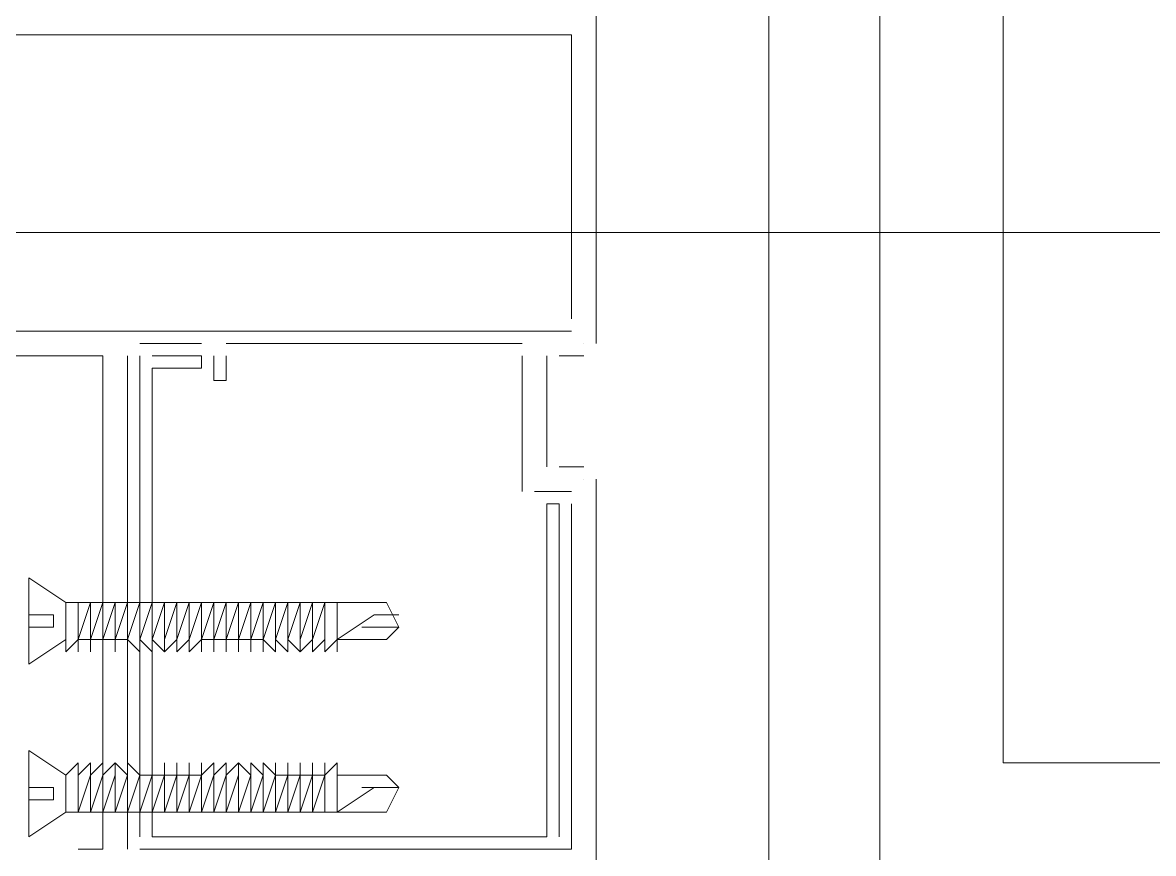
# Model space of a CAD drawing. Header units: millimetres. Extents: x 906 to 41302, y 848 to 28850.
# Drawn here: x 18630.4 to 18727.4, y 17993.4 to 18064.7 of the extents above; entities that cross this region are included whole.
import ezdxf

# ---------------------------------------------------------------- set-up
doc = ezdxf.new("R2010")
doc.units = ezdxf.units.MM
for name, color, linetype in [('PDF_X-단위세대$및$주동평면도$A-DOOR', 7, 'Continuous'), ('PDF_X-단위세대$및$주동평면도$A-ST-AXIS-CEN', 7, 'Continuous'), ('PDF_X-단위세대$및$주동평면도$A-WALL-DRY', 7, 'Continuous')]:
    doc.layers.add(name, color=color, linetype=linetype)

msp = doc.modelspace()

# ---------------------------------------------------------------- linework, layer by layer
at = {"layer": 'PDF_X-단위세대$및$주동평면도$A-DOOR', "lineweight": 9}
for points in [[(18679.595, 18091.161), (18679.595, 18037.186)], [(18677.478, 18039.303), (18677.478, 18063.645), (18617.153, 18063.645), (18617.153, 18043.536)], [(18677.478, 18063.645), (18677.478, 18063.645)], [(18677.478, 18039.303), (18677.478, 18039.303)], [(18677.478, 18038.245), (18624.562, 18038.245)], [(18677.478, 18038.245), (18677.478, 18038.245)], [(18640.437, 18037.186), (18645.728, 18037.186)], [(18640.437, 18037.186), (18640.437, 18037.186)], [(18645.728, 18037.186), (18645.728, 18037.186)], [(18647.845, 18037.186), (18673.245, 18037.186)], [(18647.845, 18037.186), (18647.845, 18037.186)], [(18673.245, 18037.186), (18673.245, 18037.186)], [(18678.537, 18037.186), (18678.537, 18037.186)], [(18679.595, 18037.186), (18679.595, 18037.186)], [(18635.145, 17993.795), (18637.262, 17993.795), (18637.262, 18036.128), (18622.445, 18036.128)], [(18637.262, 18036.128), (18637.262, 18036.128)], [(18639.378, 17993.795), (18639.378, 18036.128)], [(18639.378, 18036.128), (18639.378, 18036.128)], [(18640.437, 18036.128), (18640.437, 17994.853)], [(18640.437, 18036.128), (18640.437, 18036.128)], [(18640.437, 18036.128), (18640.437, 18036.128)], [(18676.42, 17994.853), (18676.42, 18023.428), (18675.362, 18023.428), (18675.362, 17994.853), (18641.495, 17994.853), (18641.495, 18035.07), (18645.728, 18035.07), (18645.728, 18036.128), (18641.495, 18036.128)], [(18641.495, 18036.128), (18641.495, 18036.128)], [(18645.728, 18036.128), (18645.728, 18036.128)], [(18645.728, 18036.128), (18645.728, 18036.128)], [(18646.787, 18036.128), (18646.787, 18034.011), (18647.845, 18034.011), (18647.845, 18036.128)], [(18646.787, 18036.128), (18646.787, 18036.128)], [(18647.845, 18036.128), (18647.845, 18036.128)], [(18673.245, 18024.486), (18673.245, 18036.128)], [(18673.245, 18036.128), (18673.245, 18036.128)], [(18675.362, 18036.128), (18675.362, 18026.603)], [(18675.362, 18036.128), (18675.362, 18036.128)], [(18676.42, 18036.128), (18678.537, 18036.128)], [(18676.42, 18036.128), (18676.42, 18036.128)], [(18678.537, 18036.128), (18678.537, 18036.128)], [(18641.495, 18035.07), (18641.495, 18035.07)], [(18645.728, 18035.07), (18645.728, 18035.07)], [(18646.787, 18034.011), (18646.787, 18034.011)], [(18647.845, 18034.011), (18647.845, 18034.011)], [(18647.845, 18034.011), (18647.845, 18034.011)], [(18675.362, 18026.603), (18675.362, 18026.603)], [(18676.42, 18026.603), (18678.537, 18026.603)], [(18676.42, 18026.603), (18676.42, 18026.603)], [(18678.537, 18026.603), (18678.537, 18026.603)], [(18678.537, 18025.545), (18678.537, 18025.545)], [(18679.595, 17982.153), (18679.595, 18009.67), (18679.595, 18025.545)], [(18679.595, 18025.545), (18679.595, 18025.545)], [(18673.245, 18024.486), (18673.245, 18024.486)], [(18677.478, 18024.486), (18674.303, 18024.486)], [(18674.303, 18024.486), (18674.303, 18024.486)], [(18677.478, 18024.486), (18677.478, 18024.486)], [(18640.437, 17993.795), (18677.478, 17993.795), (18677.478, 18023.428)], [(18675.362, 18023.428), (18675.362, 18023.428)], [(18676.42, 18023.428), (18676.42, 18023.428)], [(18677.478, 18023.428), (18677.478, 18023.428)], [(18634.087, 18014.961), (18630.912, 18017.078), (18630.912, 18009.67), (18634.087, 18011.786), (18634.087, 18014.961), (18630.912, 18017.078), (18630.912, 18009.67), (18634.087, 18011.786), (18634.087, 18014.961), (18634.087, 18013.903)], [(18630.912, 18017.078), (18630.912, 18017.078)], [(18634.087, 18014.961), (18634.087, 18014.961)], [(18634.087, 18014.961), (18634.087, 18014.961)], [(18634.087, 18014.961), (18634.087, 18014.961)], [(18634.087, 18014.961), (18634.087, 18014.961)], [(18638.32, 18014.961), (18637.262, 18014.961), (18636.203, 18014.961), (18635.145, 18014.961)], [(18638.32, 18011.786), (18637.262, 18011.786), (18638.32, 18014.961), (18638.32, 18011.786), (18637.262, 18011.786), (18636.203, 18011.786), (18635.145, 18011.786)], [(18635.145, 18014.961), (18635.145, 18014.961)], [(18635.145, 18014.961), (18635.145, 18014.961)], [(18635.145, 18014.961), (18635.145, 18011.786), (18635.145, 18014.961)], [(18635.145, 18014.961), (18635.145, 18014.961)], [(18636.203, 18014.961), (18636.203, 18014.961)], [(18636.203, 18014.961), (18636.203, 18014.961)], [(18637.262, 18014.961), (18637.262, 18014.961)], [(18637.262, 18014.961), (18637.262, 18014.961)], [(18637.262, 18014.961), (18637.262, 18014.961)], [(18638.32, 18014.961), (18638.32, 18014.961)], [(18638.32, 18014.961), (18638.32, 18014.961)], [(18638.32, 18014.961), (18638.32, 18014.961)], [(18638.32, 18014.961), (18638.32, 18014.961)], [(18639.378, 18014.961), (18639.378, 18014.961)], [(18639.378, 18011.786), (18640.437, 18014.961), (18639.378, 18011.786)], [(18639.378, 18011.786), (18640.437, 18014.961), (18639.378, 18011.786)], [(18639.378, 18014.961), (18639.378, 18014.961)], [(18639.378, 18014.961), (18639.378, 18014.961)], [(18639.378, 18014.961), (18639.378, 18014.961)], [(18639.378, 18014.961), (18639.378, 18014.961)], [(18639.378, 18014.961), (18639.378, 18014.961)], [(18639.378, 18014.961), (18639.378, 18014.961)], [(18640.437, 18014.961), (18640.437, 18014.961)], [(18640.437, 18014.961), (18640.437, 18014.961)], [(18640.437, 18014.961), (18640.437, 18014.961)], [(18640.437, 18014.961), (18640.437, 18014.961)], [(18640.437, 18014.961), (18640.437, 18014.961)], [(18640.437, 18014.961), (18640.437, 18014.961)], [(18640.437, 18014.961), (18640.437, 18014.961)], [(18640.437, 18014.961), (18640.437, 18014.961)], [(18641.495, 18014.961), (18641.495, 18014.961)], [(18641.495, 18014.961), (18641.495, 18014.961)], [(18641.495, 18014.961), (18641.495, 18014.961)], [(18641.495, 18014.961), (18642.553, 18014.961), (18642.553, 18011.786)], [(18641.495, 18014.961), (18641.495, 18014.961)], [(18641.495, 18014.961), (18641.495, 18014.961)], [(18642.553, 18014.961), (18642.553, 18014.961)], [(18642.553, 18014.961), (18642.553, 18014.961)], [(18642.553, 18014.961), (18642.553, 18014.961)], [(18643.612, 18014.961), (18643.612, 18014.961)], [(18643.612, 18014.961), (18643.612, 18014.961)], [(18643.612, 18014.961), (18643.612, 18014.961)], [(18643.612, 18014.961), (18643.612, 18014.961)], [(18644.67, 18014.961), (18644.67, 18014.961)], [(18644.67, 18014.961), (18644.67, 18014.961)], [(18644.67, 18014.961), (18644.67, 18014.961)], [(18644.67, 18014.961), (18644.67, 18014.961)], [(18644.67, 18014.961), (18644.67, 18014.961)], [(18644.67, 18014.961), (18644.67, 18014.961)], [(18644.67, 18014.961), (18645.728, 18014.961), (18644.67, 18014.961)], [(18644.67, 18011.786), (18645.728, 18014.961), (18644.67, 18011.786)], [(18644.67, 18014.961), (18644.67, 18014.961)], [(18645.728, 18014.961), (18645.728, 18014.961)], [(18645.728, 18014.961), (18645.728, 18011.786), (18645.728, 18014.961)], [(18645.728, 18014.961), (18645.728, 18014.961)], [(18645.728, 18014.961), (18645.728, 18014.961)], [(18646.787, 18014.961), (18645.728, 18011.786), (18645.728, 18014.961)], [(18645.728, 18014.961), (18645.728, 18014.961)], [(18646.787, 18014.961), (18646.787, 18014.961)], [(18646.787, 18014.961), (18646.787, 18014.961)], [(18646.787, 18014.961), (18646.787, 18014.961)], [(18646.787, 18014.961), (18646.787, 18014.961)], [(18646.787, 18014.961), (18646.787, 18014.961)], [(18647.845, 18014.961), (18647.845, 18014.961)], [(18647.845, 18014.961), (18647.845, 18014.961)], [(18647.845, 18014.961), (18647.845, 18014.961)], [(18647.845, 18014.961), (18647.845, 18014.961)], [(18647.845, 18014.961), (18647.845, 18014.961)], [(18648.903, 18014.961), (18648.903, 18014.961)], [(18648.903, 18014.961), (18648.903, 18014.961)], [(18648.903, 18014.961), (18648.903, 18014.961)], [(18648.903, 18014.961), (18648.903, 18014.961)], [(18648.903, 18014.961), (18648.903, 18014.961)], [(18648.903, 18014.961), (18648.903, 18014.961)], [(18649.962, 18014.961), (18649.962, 18014.961)], [(18649.962, 18014.961), (18649.962, 18014.961)], [(18649.962, 18014.961), (18649.962, 18014.961)], [(18649.962, 18014.961), (18649.962, 18014.961)], [(18651.02, 18014.961), (18651.02, 18014.961)], [(18651.02, 18014.961), (18651.02, 18014.961)], [(18651.02, 18011.786), (18652.078, 18014.961), (18652.078, 18011.786)], [(18652.078, 18014.961), (18651.02, 18011.786), (18652.078, 18014.961)], [(18651.02, 18014.961), (18651.02, 18014.961)], [(18651.02, 18014.961), (18651.02, 18014.961)], [(18652.078, 18014.961), (18652.078, 18014.961)], [(18652.078, 18014.961), (18652.078, 18014.961)], [(18652.078, 18014.961), (18652.078, 18014.961)], [(18652.078, 18014.961), (18652.078, 18014.961)], [(18652.078, 18014.961), (18652.078, 18014.961)], [(18652.078, 18014.961), (18652.078, 18014.961)], [(18653.137, 18014.961), (18653.137, 18014.961)], [(18653.137, 18014.961), (18653.137, 18014.961)], [(18653.137, 18014.961), (18653.137, 18014.961)], [(18653.137, 18014.961), (18653.137, 18014.961)], [(18653.137, 18014.961), (18653.137, 18014.961)], [(18653.137, 18014.961), (18653.137, 18014.961)], [(18653.137, 18014.961), (18653.137, 18014.961)], [(18654.195, 18014.961), (18654.195, 18014.961)], [(18654.195, 18014.961), (18654.195, 18014.961)], [(18655.253, 18011.786), (18655.253, 18014.961), (18654.195, 18014.961), (18654.195, 18011.786)], [(18654.195, 18014.961), (18654.195, 18014.961)], [(18654.195, 18014.961), (18654.195, 18014.961)], [(18654.195, 18014.961), (18654.195, 18014.961)], [(18654.195, 18014.961), (18654.195, 18014.961)], [(18654.195, 18014.961), (18654.195, 18014.961)], [(18655.253, 18014.961), (18655.253, 18014.961)], [(18655.253, 18014.961), (18655.253, 18014.961)], [(18655.253, 18014.961), (18655.253, 18014.961)], [(18655.253, 18014.961), (18655.253, 18014.961)], [(18656.312, 18011.786), (18656.312, 18014.961), (18656.312, 18011.786)], [(18656.312, 18014.961), (18656.312, 18014.961)], [(18656.312, 18011.786), (18656.312, 18014.961), (18656.312, 18011.786)], [(18656.312, 18014.961), (18656.312, 18014.961)], [(18656.312, 18014.961), (18656.312, 18014.961)], [(18656.312, 18014.961), (18656.312, 18014.961)], [(18656.312, 18014.961), (18656.312, 18014.961)], [(18656.312, 18014.961), (18656.312, 18014.961)], [(18656.312, 18014.961), (18656.312, 18014.961)], [(18657.37, 18011.786), (18657.37, 18014.961), (18657.37, 18011.786)], [(18657.37, 18014.961), (18657.37, 18014.961)], [(18657.37, 18014.961), (18657.37, 18014.961)], [(18657.37, 18014.961), (18657.37, 18014.961)], [(18657.37, 18014.961), (18657.37, 18014.961)], [(18657.37, 18014.961), (18657.37, 18014.961)], [(18657.37, 18014.961), (18657.37, 18014.961)], [(18657.37, 18011.786), (18657.37, 18014.961), (18657.37, 18011.786)], [(18657.37, 18014.961), (18657.37, 18014.961)], [(18661.603, 18014.961), (18661.603, 18014.961)], [(18630.912, 18013.903), (18633.028, 18013.903), (18633.028, 18012.845), (18630.912, 18012.845)], [(18657.37, 18011.786), (18660.545, 18013.903), (18662.662, 18013.903)], [(18662.662, 18012.845), (18659.487, 18012.845)], [(18662.662, 18012.845), (18662.662, 18012.845)], [(18634.087, 18011.786), (18634.087, 18011.786)], [(18635.145, 18011.786), (18635.145, 18010.728), (18635.145, 18011.786)], [(18635.145, 18011.786), (18635.145, 18011.786)], [(18635.145, 18011.786), (18635.145, 18011.786)], [(18635.145, 18011.786), (18635.145, 18011.786)], [(18636.203, 18010.728), (18636.203, 18011.786), (18636.203, 18010.728)], [(18636.203, 18011.786), (18636.203, 18011.786)], [(18636.203, 18011.786), (18636.203, 18011.786)], [(18636.203, 18011.786), (18636.203, 18011.786)], [(18636.203, 18011.786), (18636.203, 18011.786)], [(18637.262, 18011.786), (18637.262, 18011.786)], [(18637.262, 18011.786), (18637.262, 18011.786)], [(18637.262, 18011.786), (18637.262, 18011.786)], [(18637.262, 18010.728), (18637.262, 18011.786), (18637.262, 18010.728)], [(18637.262, 18011.786), (18637.262, 18011.786)], [(18638.32, 18011.786), (18638.32, 18011.786)], [(18638.32, 18011.786), (18638.32, 18011.786)], [(18638.32, 18011.786), (18638.32, 18011.786)], [(18638.32, 18011.786), (18638.32, 18011.786)], [(18638.32, 18011.786), (18638.32, 18011.786)], [(18638.32, 18011.786), (18638.32, 18011.786)], [(18638.32, 18011.786), (18638.32, 18011.786)], [(18638.32, 18011.786), (18638.32, 18011.786)], [(18638.32, 18011.786), (18638.32, 18011.786)], [(18638.32, 18011.786), (18638.32, 18011.786)], [(18639.378, 18011.786), (18639.378, 18011.786)], [(18639.378, 18011.786), (18639.378, 18011.786)], [(18639.378, 18011.786), (18639.378, 18011.786)], [(18639.378, 18011.786), (18639.378, 18011.786)], [(18639.378, 18011.786), (18639.378, 18011.786)], [(18639.378, 18011.786), (18639.378, 18011.786)], [(18639.378, 18011.786), (18639.378, 18011.786)], [(18639.378, 18011.786), (18639.378, 18011.786)], [(18639.378, 18011.786), (18639.378, 18011.786)], [(18639.378, 18011.786), (18639.378, 18011.786)], [(18639.378, 18011.786), (18639.378, 18011.786)], [(18639.378, 18011.786), (18639.378, 18011.786)], [(18640.437, 18011.786), (18640.437, 18011.786)], [(18640.437, 18011.786), (18640.437, 18011.786)], [(18640.437, 18011.786), (18640.437, 18011.786)], [(18640.437, 18011.786), (18640.437, 18011.786)], [(18640.437, 18011.786), (18640.437, 18011.786)], [(18640.437, 18011.786), (18640.437, 18011.786)], [(18641.495, 18011.786), (18641.495, 18011.786)], [(18641.495, 18011.786), (18641.495, 18011.786)], [(18642.553, 18010.728), (18641.495, 18011.786)], [(18641.495, 18011.786), (18641.495, 18011.786)], [(18641.495, 18011.786), (18641.495, 18011.786)], [(18641.495, 18011.786), (18641.495, 18011.786)], [(18641.495, 18011.786), (18641.495, 18011.786)], [(18642.553, 18011.786), (18642.553, 18011.786)], [(18642.553, 18011.786), (18642.553, 18011.786)], [(18642.553, 18011.786), (18642.553, 18011.786)], [(18642.553, 18011.786), (18642.553, 18011.786)], [(18642.553, 18011.786), (18642.553, 18011.786)], [(18642.553, 18011.786), (18642.553, 18011.786)], [(18643.612, 18011.786), (18643.612, 18011.786)], [(18643.612, 18011.786), (18643.612, 18011.786)], [(18643.612, 18011.786), (18643.612, 18011.786)], [(18643.612, 18011.786), (18643.612, 18011.786)], [(18643.612, 18011.786), (18643.612, 18011.786)], [(18643.612, 18011.786), (18643.612, 18011.786)], [(18643.612, 18011.786), (18643.612, 18011.786)], [(18643.612, 18011.786), (18643.612, 18011.786)], [(18644.67, 18011.786), (18644.67, 18011.786)], [(18645.728, 18010.728), (18645.728, 18011.786), (18644.67, 18010.728), (18644.67, 18011.786)], [(18644.67, 18011.786), (18644.67, 18011.786)], [(18644.67, 18011.786), (18644.67, 18011.786)], [(18644.67, 18011.786), (18644.67, 18011.786)], [(18645.728, 18011.786), (18645.728, 18011.786)], [(18645.728, 18011.786), (18645.728, 18011.786)], [(18645.728, 18011.786), (18645.728, 18011.786)], [(18645.728, 18011.786), (18645.728, 18011.786)], [(18645.728, 18011.786), (18645.728, 18011.786)], [(18645.728, 18011.786), (18645.728, 18011.786)], [(18646.787, 18011.786), (18646.787, 18011.786)], [(18646.787, 18011.786), (18646.787, 18011.786)], [(18646.787, 18011.786), (18646.787, 18011.786)], [(18646.787, 18011.786), (18646.787, 18011.786)], [(18646.787, 18011.786), (18646.787, 18011.786)], [(18646.787, 18011.786), (18646.787, 18011.786)], [(18646.787, 18011.786), (18646.787, 18011.786)], [(18646.787, 18011.786), (18646.787, 18011.786)], [(18647.845, 18011.786), (18647.845, 18011.786)], [(18647.845, 18011.786), (18647.845, 18011.786)], [(18647.845, 18011.786), (18647.845, 18011.786)], [(18647.845, 18011.786), (18647.845, 18011.786)], [(18647.845, 18011.786), (18647.845, 18011.786)], [(18647.845, 18011.786), (18647.845, 18011.786)], [(18647.845, 18011.786), (18647.845, 18011.786)], [(18647.845, 18011.786), (18647.845, 18011.786)], [(18647.845, 18011.786), (18647.845, 18011.786)], [(18647.845, 18011.786), (18647.845, 18011.786)], [(18647.845, 18011.786), (18647.845, 18011.786)], [(18648.903, 18010.728), (18648.903, 18011.786)], [(18648.903, 18011.786), (18648.903, 18011.786)], [(18648.903, 18011.786), (18648.903, 18011.786)], [(18648.903, 18011.786), (18648.903, 18011.786)], [(18648.903, 18011.786), (18648.903, 18011.786)], [(18649.962, 18011.786), (18649.962, 18011.786)], [(18649.962, 18011.786), (18649.962, 18011.786)], [(18649.962, 18011.786), (18649.962, 18011.786)], [(18649.962, 18011.786), (18649.962, 18011.786)], [(18652.078, 18010.728), (18651.02, 18011.786), (18651.02, 18010.728)], [(18651.02, 18011.786), (18651.02, 18011.786)], [(18651.02, 18011.786), (18651.02, 18011.786)], [(18651.02, 18011.786), (18651.02, 18011.786)], [(18651.02, 18011.786), (18651.02, 18011.786)], [(18651.02, 18011.786), (18651.02, 18011.786)], [(18652.078, 18011.786), (18652.078, 18011.786)], [(18652.078, 18011.786), (18652.078, 18011.786)], [(18652.078, 18011.786), (18652.078, 18011.786)], [(18652.078, 18011.786), (18652.078, 18011.786)], [(18652.078, 18011.786), (18652.078, 18011.786)], [(18652.078, 18011.786), (18652.078, 18011.786)], [(18654.195, 18010.728), (18654.195, 18011.786), (18654.195, 18010.728), (18653.137, 18011.786)], [(18653.137, 18011.786), (18653.137, 18011.786)], [(18653.137, 18011.786), (18653.137, 18011.786)], [(18653.137, 18011.786), (18653.137, 18011.786)], [(18653.137, 18011.786), (18653.137, 18011.786)], [(18653.137, 18011.786), (18653.137, 18011.786)], [(18654.195, 18011.786), (18654.195, 18011.786)], [(18654.195, 18011.786), (18654.195, 18011.786)], [(18654.195, 18011.786), (18654.195, 18011.786)], [(18654.195, 18011.786), (18654.195, 18011.786)], [(18655.253, 18011.786), (18655.253, 18011.786)], [(18655.253, 18011.786), (18655.253, 18011.786)], [(18655.253, 18011.786), (18655.253, 18011.786)], [(18655.253, 18011.786), (18655.253, 18011.786)], [(18655.253, 18011.786), (18655.253, 18011.786)], [(18655.253, 18011.786), (18655.253, 18011.786)], [(18656.312, 18011.786), (18656.312, 18011.786)], [(18656.312, 18011.786), (18656.312, 18011.786)], [(18656.312, 18011.786), (18656.312, 18011.786)], [(18656.312, 18011.786), (18656.312, 18011.786)], [(18656.312, 18011.786), (18656.312, 18011.786)], [(18656.312, 18011.786), (18656.312, 18011.786)], [(18656.312, 18011.786), (18656.312, 18011.786)], [(18657.37, 18011.786), (18657.37, 18011.786)], [(18657.37, 18011.786), (18657.37, 18011.786)], [(18657.37, 18011.786), (18657.37, 18011.786)], [(18657.37, 18011.786), (18657.37, 18011.786)], [(18634.087, 18010.728), (18634.087, 18010.728)], [(18635.145, 18010.728), (18635.145, 18010.728)], [(18636.203, 18010.728), (18636.203, 18010.728)], [(18637.262, 18010.728), (18637.262, 18010.728)], [(18638.32, 18010.728), (18638.32, 18010.728)], [(18638.32, 18010.728), (18638.32, 18010.728)], [(18638.32, 18010.728), (18638.32, 18010.728)], [(18638.32, 18010.728), (18638.32, 18010.728)], [(18639.378, 18010.728), (18639.378, 18010.728)], [(18639.378, 18010.728), (18639.378, 18010.728)], [(18639.378, 18010.728), (18639.378, 18010.728)], [(18639.378, 18010.728), (18639.378, 18010.728)], [(18640.437, 18010.728), (18640.437, 18010.728)], [(18640.437, 18010.728), (18640.437, 18010.728)], [(18640.437, 18010.728), (18640.437, 18010.728)], [(18640.437, 18010.728), (18640.437, 18010.728)], [(18641.495, 18010.728), (18641.495, 18010.728)], [(18641.495, 18010.728), (18641.495, 18010.728)], [(18641.495, 18010.728), (18641.495, 18010.728)], [(18641.495, 18010.728), (18641.495, 18010.728)], [(18642.553, 18010.728), (18642.553, 18010.728)], [(18642.553, 18010.728), (18642.553, 18010.728)], [(18642.553, 18010.728), (18642.553, 18010.728)], [(18642.553, 18010.728), (18642.553, 18010.728)], [(18642.553, 18010.728), (18642.553, 18010.728)], [(18642.553, 18010.728), (18642.553, 18010.728)], [(18643.612, 18010.728), (18643.612, 18010.728)], [(18643.612, 18010.728), (18643.612, 18010.728)], [(18643.612, 18010.728), (18643.612, 18010.728)], [(18643.612, 18010.728), (18643.612, 18010.728)], [(18644.67, 18010.728), (18644.67, 18010.728)], [(18644.67, 18010.728), (18644.67, 18010.728)], [(18645.728, 18010.728), (18645.728, 18010.728)], [(18645.728, 18010.728), (18645.728, 18010.728)], [(18646.787, 18010.728), (18646.787, 18010.728)], [(18646.787, 18010.728), (18646.787, 18010.728)], [(18646.787, 18010.728), (18646.787, 18010.728)], [(18646.787, 18010.728), (18646.787, 18010.728)], [(18647.845, 18010.728), (18647.845, 18010.728)], [(18647.845, 18010.728), (18647.845, 18010.728)], [(18647.845, 18010.728), (18647.845, 18010.728)], [(18647.845, 18010.728), (18647.845, 18010.728)], [(18648.903, 18010.728), (18648.903, 18010.728)], [(18648.903, 18010.728), (18648.903, 18010.728)], [(18649.962, 18010.728), (18649.962, 18010.728)], [(18649.962, 18010.728), (18649.962, 18010.728)], [(18651.02, 18010.728), (18651.02, 18010.728)], [(18651.02, 18010.728), (18651.02, 18010.728)], [(18652.078, 18010.728), (18652.078, 18010.728)], [(18652.078, 18010.728), (18652.078, 18010.728)], [(18653.137, 18010.728), (18653.137, 18010.728)], [(18653.137, 18010.728), (18653.137, 18010.728)], [(18653.137, 18010.728), (18653.137, 18010.728)], [(18653.137, 18010.728), (18653.137, 18010.728)], [(18654.195, 18010.728), (18654.195, 18010.728)], [(18654.195, 18010.728), (18654.195, 18010.728)], [(18654.195, 18010.728), (18654.195, 18010.728)], [(18654.195, 18010.728), (18654.195, 18010.728)], [(18655.253, 18010.728), (18655.253, 18010.728)], [(18655.253, 18010.728), (18655.253, 18010.728)], [(18655.253, 18010.728), (18655.253, 18010.728)], [(18656.312, 18010.728), (18656.312, 18010.728)], [(18656.312, 18010.728), (18656.312, 18010.728)], [(18656.312, 18010.728), (18656.312, 18010.728)], [(18656.312, 18010.728), (18656.312, 18010.728)], [(18679.595, 18009.67), (18679.595, 18009.67)], [(18634.087, 18000.145), (18630.912, 18002.261), (18630.912, 17994.853), (18634.087, 17996.97), (18634.087, 18000.145), (18630.912, 18002.261), (18630.912, 17994.853), (18634.087, 17996.97), (18634.087, 18000.145), (18634.087, 17999.086)], [(18630.912, 18002.261), (18630.912, 18002.261)], [(18638.32, 18000.145), (18638.32, 18001.203), (18637.262, 18000.145), (18637.262, 18001.203), (18636.203, 18000.145), (18636.203, 18001.203), (18635.145, 18000.145)], [(18635.145, 18001.203), (18635.145, 18001.203)], [(18636.203, 18001.203), (18636.203, 18001.203)], [(18637.262, 18001.203), (18637.262, 18001.203)], [(18638.32, 18001.203), (18638.32, 18001.203)], [(18638.32, 18001.203), (18638.32, 18001.203)], [(18638.32, 18001.203), (18638.32, 18001.203)], [(18639.378, 18001.203), (18639.378, 18001.203)], [(18639.378, 18001.203), (18639.378, 18001.203)], [(18639.378, 18001.203), (18639.378, 18001.203)], [(18639.378, 18001.203), (18639.378, 18001.203)], [(18640.437, 18001.203), (18640.437, 18001.203)], [(18640.437, 18001.203), (18640.437, 18001.203)], [(18640.437, 18001.203), (18640.437, 18001.203)], [(18640.437, 18001.203), (18640.437, 18001.203)], [(18641.495, 18001.203), (18641.495, 18001.203)], [(18641.495, 18000.145), (18641.495, 18001.203), (18641.495, 18000.145), (18642.553, 18000.145), (18642.553, 17996.97), (18641.495, 17996.97)], [(18641.495, 18001.203), (18641.495, 18001.203)], [(18641.495, 18001.203), (18641.495, 18001.203)], [(18641.495, 18001.203), (18641.495, 18001.203)], [(18642.553, 18001.203), (18642.553, 18001.203)], [(18642.553, 18001.203), (18642.553, 18001.203)], [(18643.612, 18001.203), (18643.612, 18001.203)], [(18643.612, 18001.203), (18643.612, 18001.203)], [(18643.612, 18001.203), (18643.612, 18001.203)], [(18643.612, 18001.203), (18643.612, 18001.203)], [(18644.67, 17996.97), (18645.728, 17996.97), (18646.787, 18000.145), (18646.787, 18001.203), (18645.728, 18000.145), (18645.728, 17996.97)], [(18644.67, 18001.203), (18644.67, 18001.203)], [(18644.67, 18001.203), (18644.67, 18001.203)], [(18644.67, 18001.203), (18644.67, 18001.203)], [(18644.67, 18001.203), (18644.67, 18001.203)], [(18646.787, 18000.145), (18645.728, 17996.97), (18645.728, 18000.145), (18645.728, 18001.203), (18645.728, 18000.145), (18645.728, 18001.203), (18645.728, 18000.145)], [(18645.728, 18001.203), (18645.728, 18001.203)], [(18646.787, 18001.203), (18646.787, 18001.203)], [(18646.787, 18001.203), (18646.787, 18001.203)], [(18647.845, 18001.203), (18647.845, 18001.203)], [(18647.845, 18001.203), (18647.845, 18001.203)], [(18647.845, 18001.203), (18647.845, 18001.203)], [(18647.845, 18001.203), (18647.845, 18001.203)], [(18648.903, 18001.203), (18648.903, 18001.203)], [(18648.903, 18001.203), (18648.903, 18001.203)], [(18648.903, 18001.203), (18648.903, 18001.203)], [(18648.903, 18001.203), (18648.903, 18001.203)], [(18648.903, 18001.203), (18648.903, 18001.203)], [(18648.903, 18001.203), (18648.903, 18001.203)], [(18649.962, 18001.203), (18649.962, 18001.203)], [(18649.962, 18001.203), (18649.962, 18001.203)], [(18651.02, 18001.203), (18651.02, 18001.203)], [(18651.02, 18001.203), (18651.02, 18001.203)], [(18652.078, 18001.203), (18652.078, 18001.203)], [(18652.078, 18001.203), (18652.078, 18001.203)], [(18653.137, 18001.203), (18653.137, 18001.203)], [(18653.137, 18001.203), (18653.137, 18001.203)], [(18653.137, 18001.203), (18653.137, 18001.203)], [(18653.137, 18001.203), (18653.137, 18001.203)], [(18654.195, 18001.203), (18654.195, 18001.203)], [(18654.195, 18000.145), (18654.195, 18001.203)], [(18654.195, 18001.203), (18654.195, 18001.203)], [(18655.253, 18001.203), (18655.253, 18001.203)], [(18655.253, 18001.203), (18655.253, 18001.203)], [(18656.312, 18001.203), (18656.312, 18001.203)], [(18656.312, 18001.203), (18656.312, 18001.203)], [(18656.312, 18001.203), (18656.312, 18001.203)], [(18656.312, 18001.203), (18656.312, 18001.203)], [(18657.37, 18001.203), (18657.37, 18001.203)], [(18657.37, 18001.203), (18657.37, 18001.203)], [(18657.37, 18001.203), (18657.37, 18001.203)], [(18657.37, 18001.203), (18657.37, 18001.203)], [(18634.087, 18000.145), (18634.087, 18000.145)], [(18634.087, 18000.145), (18634.087, 18000.145)], [(18634.087, 18000.145), (18634.087, 18000.145)], [(18634.087, 18000.145), (18634.087, 18000.145)], [(18638.32, 17996.97), (18637.262, 17996.97), (18638.32, 18000.145), (18638.32, 17996.97), (18637.262, 17996.97), (18636.203, 17996.97), (18635.145, 17996.97)], [(18635.145, 18000.145), (18635.145, 18000.145)], [(18635.145, 18000.145), (18635.145, 18000.145)], [(18635.145, 18000.145), (18635.145, 17996.97), (18635.145, 18000.145)], [(18635.145, 18000.145), (18635.145, 18000.145)], [(18636.203, 18000.145), (18636.203, 18000.145)], [(18636.203, 18000.145), (18636.203, 18000.145)], [(18637.262, 18000.145), (18637.262, 18000.145)], [(18637.262, 18000.145), (18637.262, 18000.145)], [(18637.262, 18000.145), (18637.262, 18000.145)], [(18638.32, 18000.145), (18638.32, 18000.145)], [(18638.32, 18000.145), (18638.32, 18000.145)], [(18638.32, 18000.145), (18638.32, 18000.145)], [(18639.378, 18000.145), (18639.378, 18000.145)], [(18639.378, 17996.97), (18640.437, 18000.145), (18639.378, 17996.97)], [(18639.378, 17996.97), (18640.437, 18000.145), (18639.378, 17996.97)], [(18639.378, 18000.145), (18639.378, 18000.145)], [(18639.378, 18000.145), (18639.378, 18000.145)], [(18639.378, 18000.145), (18639.378, 18000.145)], [(18639.378, 18000.145), (18639.378, 18000.145)], [(18639.378, 18000.145), (18639.378, 18000.145)], [(18640.437, 18000.145), (18640.437, 18000.145)], [(18640.437, 18000.145), (18640.437, 18000.145)], [(18640.437, 18000.145), (18640.437, 18000.145)], [(18640.437, 18000.145), (18640.437, 18000.145)], [(18640.437, 18000.145), (18640.437, 18000.145)], [(18640.437, 18000.145), (18640.437, 18000.145)], [(18640.437, 18000.145), (18640.437, 18000.145)], [(18640.437, 18000.145), (18640.437, 18000.145)], [(18640.437, 18000.145), (18640.437, 18000.145)], [(18640.437, 18000.145), (18640.437, 18000.145)], [(18640.437, 18000.145), (18640.437, 18000.145)], [(18640.437, 18000.145), (18640.437, 18000.145)], [(18641.495, 18000.145), (18641.495, 18000.145)], [(18641.495, 18000.145), (18641.495, 18000.145)], [(18641.495, 18000.145), (18641.495, 18000.145)], [(18641.495, 18000.145), (18641.495, 18000.145)], [(18641.495, 18000.145), (18641.495, 18000.145)], [(18641.495, 18000.145), (18641.495, 18000.145)], [(18641.495, 18000.145), (18641.495, 18000.145)], [(18641.495, 18000.145), (18641.495, 18000.145)], [(18642.553, 18000.145), (18642.553, 18000.145)], [(18642.553, 18000.145), (18642.553, 18000.145)], [(18642.553, 18000.145), (18642.553, 18000.145)], [(18642.553, 18000.145), (18642.553, 18000.145)], [(18643.612, 18000.145), (18643.612, 18000.145)], [(18643.612, 18000.145), (18643.612, 18000.145)], [(18643.612, 18000.145), (18643.612, 18000.145)], [(18643.612, 18000.145), (18643.612, 18000.145)], [(18643.612, 18000.145), (18643.612, 18000.145)], [(18643.612, 18000.145), (18643.612, 18000.145)], [(18644.67, 18000.145), (18644.67, 18000.145)], [(18644.67, 18000.145), (18644.67, 18000.145)], [(18644.67, 18000.145), (18644.67, 18000.145)], [(18644.67, 18000.145), (18644.67, 18000.145)], [(18644.67, 18000.145), (18644.67, 18000.145)], [(18644.67, 18000.145), (18644.67, 18000.145)], [(18644.67, 18000.145), (18644.67, 18000.145)], [(18644.67, 18000.145), (18644.67, 18000.145)], [(18644.67, 18000.145), (18644.67, 18000.145)], [(18644.67, 18000.145), (18645.728, 18000.145), (18644.67, 18000.145)], [(18644.67, 17996.97), (18645.728, 18000.145), (18644.67, 17996.97)], [(18644.67, 18000.145), (18644.67, 18000.145)], [(18644.67, 18000.145), (18644.67, 18000.145)], [(18645.728, 18000.145), (18645.728, 18000.145)], [(18645.728, 18000.145), (18645.728, 17996.97), (18645.728, 18000.145)], [(18645.728, 18000.145), (18645.728, 18000.145)], [(18645.728, 18000.145), (18645.728, 18000.145)], [(18645.728, 18000.145), (18645.728, 18000.145)], [(18645.728, 18000.145), (18645.728, 18000.145)], [(18645.728, 18000.145), (18645.728, 18000.145)], [(18646.787, 18000.145), (18646.787, 18000.145)], [(18646.787, 18000.145), (18646.787, 18000.145)], [(18646.787, 18000.145), (18646.787, 18000.145)], [(18646.787, 18000.145), (18646.787, 18000.145)], [(18646.787, 18000.145), (18646.787, 18000.145)], [(18647.845, 18000.145), (18647.845, 18000.145)], [(18647.845, 18000.145), (18647.845, 18000.145)], [(18647.845, 18000.145), (18647.845, 18000.145)], [(18647.845, 18000.145), (18647.845, 18000.145)], [(18647.845, 18000.145), (18647.845, 18000.145)], [(18648.903, 18000.145), (18648.903, 18000.145)], [(18648.903, 18000.145), (18648.903, 18000.145)], [(18648.903, 18000.145), (18648.903, 18000.145)], [(18648.903, 18000.145), (18648.903, 18000.145)], [(18648.903, 18000.145), (18648.903, 18000.145)], [(18648.903, 18000.145), (18648.903, 18000.145)], [(18649.962, 18000.145), (18649.962, 18000.145)], [(18649.962, 18000.145), (18649.962, 18000.145)], [(18649.962, 18000.145), (18649.962, 18000.145)], [(18649.962, 18000.145), (18649.962, 18000.145)], [(18651.02, 18000.145), (18651.02, 18000.145)], [(18652.078, 18000.145), (18651.02, 17996.97), (18652.078, 18000.145)], [(18651.02, 18000.145), (18651.02, 18000.145)], [(18651.02, 18000.145), (18651.02, 18000.145)], [(18652.078, 18000.145), (18652.078, 18000.145)], [(18652.078, 18000.145), (18652.078, 18000.145)], [(18652.078, 18000.145), (18652.078, 18000.145)], [(18652.078, 18000.145), (18652.078, 18000.145)], [(18652.078, 18000.145), (18652.078, 18000.145)], [(18652.078, 18000.145), (18652.078, 18000.145)], [(18652.078, 18000.145), (18652.078, 18000.145)], [(18652.078, 18000.145), (18652.078, 18000.145)], [(18655.253, 17996.97), (18655.253, 18000.145), (18654.195, 18000.145), (18654.195, 17996.97), (18653.137, 17996.97)], [(18653.137, 18000.145), (18653.137, 18000.145)], [(18653.137, 18000.145), (18653.137, 18000.145)], [(18653.137, 18000.145), (18653.137, 18000.145)], [(18653.137, 18000.145), (18653.137, 18000.145)], [(18653.137, 18000.145), (18653.137, 18000.145)], [(18653.137, 18000.145), (18653.137, 18000.145)], [(18653.137, 18000.145), (18653.137, 18000.145)], [(18653.137, 18000.145), (18653.137, 18000.145)], [(18653.137, 18000.145), (18653.137, 18000.145)], [(18653.137, 18000.145), (18653.137, 18000.145)], [(18653.137, 18000.145), (18653.137, 18000.145)], [(18654.195, 18000.145), (18654.195, 18000.145)], [(18654.195, 18000.145), (18654.195, 18000.145)], [(18654.195, 18000.145), (18654.195, 18000.145)], [(18654.195, 18000.145), (18654.195, 18000.145)], [(18654.195, 18000.145), (18654.195, 18000.145)], [(18654.195, 18000.145), (18654.195, 18000.145)], [(18654.195, 18000.145), (18654.195, 18000.145)], [(18655.253, 18000.145), (18655.253, 18000.145)], [(18655.253, 18000.145), (18655.253, 18000.145)], [(18655.253, 18000.145), (18655.253, 18000.145)], [(18655.253, 18000.145), (18655.253, 18000.145)], [(18655.253, 18000.145), (18655.253, 18000.145)], [(18656.312, 17996.97), (18656.312, 18000.145), (18656.312, 17996.97)], [(18656.312, 18000.145), (18656.312, 18000.145)], [(18656.312, 17996.97), (18656.312, 18000.145), (18656.312, 17996.97)], [(18656.312, 18000.145), (18656.312, 18000.145)], [(18656.312, 18000.145), (18656.312, 18000.145)], [(18656.312, 18000.145), (18656.312, 18000.145)], [(18656.312, 18000.145), (18656.312, 18000.145)], [(18656.312, 18000.145), (18656.312, 18000.145)], [(18656.312, 18000.145), (18656.312, 18000.145)], [(18656.312, 18000.145), (18656.312, 18000.145)], [(18656.312, 18000.145), (18656.312, 18000.145)], [(18656.312, 18000.145), (18656.312, 18000.145)], [(18657.37, 17996.97), (18657.37, 18000.145), (18657.37, 17996.97)], [(18657.37, 18000.145), (18657.37, 18000.145)], [(18657.37, 18000.145), (18657.37, 18000.145)], [(18657.37, 18000.145), (18657.37, 18000.145)], [(18657.37, 18000.145), (18657.37, 18000.145)], [(18657.37, 18000.145), (18657.37, 18000.145)], [(18657.37, 18000.145), (18657.37, 18000.145)], [(18657.37, 17996.97), (18657.37, 18000.145), (18657.37, 17996.97)], [(18657.37, 18000.145), (18657.37, 18000.145)], [(18661.603, 18000.145), (18661.603, 18000.145)], [(18630.912, 17999.086), (18633.028, 17999.086), (18633.028, 17998.028), (18630.912, 17998.028)], [(18657.37, 17996.97), (18660.545, 17999.086), (18662.662, 17999.086), (18659.487, 17999.086)], [(18662.662, 17999.086), (18662.662, 17999.086)], [(18634.087, 17996.97), (18634.087, 17996.97)], [(18635.145, 17996.97), (18635.145, 17996.97)], [(18635.145, 17996.97), (18635.145, 17996.97)], [(18635.145, 17996.97), (18635.145, 17996.97)], [(18635.145, 17996.97), (18635.145, 17996.97)], [(18636.203, 17996.97), (18636.203, 17996.97)], [(18636.203, 17996.97), (18636.203, 17996.97)], [(18636.203, 17996.97), (18636.203, 17996.97)], [(18636.203, 17996.97), (18636.203, 17996.97)], [(18637.262, 17996.97), (18637.262, 17996.97)], [(18637.262, 17996.97), (18637.262, 17996.97)], [(18637.262, 17996.97), (18637.262, 17996.97)], [(18637.262, 17996.97), (18637.262, 17996.97)], [(18638.32, 17996.97), (18638.32, 17996.97)], [(18638.32, 17996.97), (18638.32, 17996.97)], [(18638.32, 17996.97), (18638.32, 17996.97)], [(18638.32, 17996.97), (18638.32, 17996.97)], [(18638.32, 17996.97), (18638.32, 17996.97)], [(18638.32, 17996.97), (18638.32, 17996.97)], [(18639.378, 17996.97), (18639.378, 17996.97)], [(18639.378, 17996.97), (18639.378, 17996.97)], [(18639.378, 17996.97), (18639.378, 17996.97)], [(18639.378, 17996.97), (18639.378, 17996.97)], [(18639.378, 17996.97), (18639.378, 17996.97)], [(18639.378, 17996.97), (18639.378, 17996.97)], [(18639.378, 17996.97), (18639.378, 17996.97)], [(18639.378, 17996.97), (18639.378, 17996.97)], [(18640.437, 17996.97), (18640.437, 17996.97)], [(18640.437, 17996.97), (18640.437, 17996.97)], [(18640.437, 17996.97), (18640.437, 17996.97)], [(18640.437, 17996.97), (18640.437, 17996.97)], [(18640.437, 17996.97), (18640.437, 17996.97)], [(18640.437, 17996.97), (18640.437, 17996.97)], [(18640.437, 17996.97), (18640.437, 17996.97)], [(18641.495, 17996.97), (18641.495, 17996.97)], [(18641.495, 17996.97), (18641.495, 17996.97)], [(18641.495, 17996.97), (18641.495, 17996.97)], [(18641.495, 17996.97), (18641.495, 17996.97)], [(18641.495, 17996.97), (18641.495, 17996.97)], [(18641.495, 17996.97), (18641.495, 17996.97)], [(18642.553, 17996.97), (18642.553, 17996.97)], [(18642.553, 17996.97), (18642.553, 17996.97)], [(18642.553, 17996.97), (18642.553, 17996.97)], [(18642.553, 17996.97), (18642.553, 17996.97)], [(18642.553, 17996.97), (18642.553, 17996.97)], [(18642.553, 17996.97), (18642.553, 17996.97)], [(18643.612, 17996.97), (18643.612, 17996.97)], [(18643.612, 17996.97), (18643.612, 17996.97)], [(18643.612, 17996.97), (18643.612, 17996.97)], [(18643.612, 17996.97), (18643.612, 17996.97)], [(18643.612, 17996.97), (18643.612, 17996.97)], [(18643.612, 17996.97), (18643.612, 17996.97)], [(18643.612, 17996.97), (18643.612, 17996.97)], [(18643.612, 17996.97), (18643.612, 17996.97)], [(18644.67, 17996.97), (18644.67, 17996.97)], [(18644.67, 17996.97), (18644.67, 17996.97)], [(18644.67, 17996.97), (18644.67, 17996.97)], [(18644.67, 17996.97), (18644.67, 17996.97)], [(18644.67, 17996.97), (18644.67, 17996.97)], [(18645.728, 17996.97), (18645.728, 17996.97)], [(18645.728, 17996.97), (18645.728, 17996.97)], [(18645.728, 17996.97), (18645.728, 17996.97)], [(18645.728, 17996.97), (18645.728, 17996.97)], [(18645.728, 17996.97), (18645.728, 17996.97)], [(18646.787, 17996.97), (18646.787, 17996.97)], [(18646.787, 17996.97), (18646.787, 17996.97)], [(18646.787, 17996.97), (18646.787, 17996.97)], [(18646.787, 17996.97), (18646.787, 17996.97)], [(18647.845, 17996.97), (18647.845, 17996.97)], [(18647.845, 17996.97), (18647.845, 17996.97)], [(18647.845, 17996.97), (18647.845, 17996.97)], [(18647.845, 17996.97), (18647.845, 17996.97)], [(18647.845, 17996.97), (18647.845, 17996.97)], [(18647.845, 17996.97), (18647.845, 17996.97)], [(18647.845, 17996.97), (18647.845, 17996.97)], [(18648.903, 17996.97), (18648.903, 17996.97)], [(18648.903, 17996.97), (18648.903, 17996.97)], [(18648.903, 17996.97), (18648.903, 17996.97)], [(18648.903, 17996.97), (18648.903, 17996.97)], [(18649.962, 17996.97), (18649.962, 17996.97)], [(18649.962, 17996.97), (18649.962, 17996.97)], [(18649.962, 17996.97), (18649.962, 17996.97)], [(18651.02, 17996.97), (18651.02, 17996.97)], [(18651.02, 17996.97), (18651.02, 17996.97)], [(18651.02, 17996.97), (18651.02, 17996.97)], [(18652.078, 17996.97), (18652.078, 17996.97)], [(18652.078, 17996.97), (18652.078, 17996.97)], [(18652.078, 17996.97), (18652.078, 17996.97)], [(18652.078, 17996.97), (18652.078, 17996.97)], [(18652.078, 17996.97), (18652.078, 17996.97)], [(18652.078, 17996.97), (18652.078, 17996.97)], [(18653.137, 17996.97), (18653.137, 17996.97)], [(18653.137, 17996.97), (18653.137, 17996.97)], [(18653.137, 17996.97), (18653.137, 17996.97)], [(18653.137, 17996.97), (18653.137, 17996.97)], [(18653.137, 17996.97), (18653.137, 17996.97)], [(18653.137, 17996.97), (18653.137, 17996.97)], [(18654.195, 17996.97), (18654.195, 17996.97)], [(18654.195, 17996.97), (18654.195, 17996.97)], [(18654.195, 17996.97), (18654.195, 17996.97)], [(18654.195, 17996.97), (18654.195, 17996.97)], [(18654.195, 17996.97), (18654.195, 17996.97)], [(18655.253, 17996.97), (18655.253, 17996.97)], [(18655.253, 17996.97), (18655.253, 17996.97)], [(18655.253, 17996.97), (18655.253, 17996.97)], [(18655.253, 17996.97), (18655.253, 17996.97)], [(18655.253, 17996.97), (18655.253, 17996.97)], [(18655.253, 17996.97), (18655.253, 17996.97)], [(18656.312, 17996.97), (18656.312, 17996.97)], [(18656.312, 17996.97), (18656.312, 17996.97)], [(18656.312, 17996.97), (18656.312, 17996.97)], [(18656.312, 17996.97), (18656.312, 17996.97)], [(18656.312, 17996.97), (18656.312, 17996.97)], [(18656.312, 17996.97), (18656.312, 17996.97)], [(18656.312, 17996.97), (18656.312, 17996.97)], [(18657.37, 17996.97), (18657.37, 17996.97)], [(18657.37, 17996.97), (18657.37, 17996.97)], [(18657.37, 17996.97), (18657.37, 17996.97)], [(18657.37, 17996.97), (18657.37, 17996.97)], [(18657.37, 17996.97), (18657.37, 17996.97)], [(18657.37, 17996.97), (18657.37, 17996.97)], [(18641.495, 17994.853), (18641.495, 17994.853)], [(18641.495, 17994.853), (18641.495, 17994.853)], [(18675.362, 17994.853), (18675.362, 17994.853)], [(18675.362, 17994.853), (18675.362, 17994.853)], [(18676.42, 17994.853), (18676.42, 17994.853)], [(18635.145, 17993.795), (18635.145, 17993.795)], [(18637.262, 17993.795), (18637.262, 17993.795)], [(18639.378, 17993.795), (18639.378, 17993.795)], [(18640.437, 17993.795), (18640.437, 17993.795)], [(18641.495, 17993.795), (18675.362, 17993.795)], [(18641.495, 17993.795), (18641.495, 17993.795)], [(18675.362, 17993.795), (18675.362, 17993.795)], [(18677.478, 17993.795), (18677.478, 17993.795)]]:
    msp.add_lwpolyline(points, dxfattribs=at)
for points in [[(18635.145, 18011.786), (18635.145, 18014.961), (18634.087, 18014.961), (18634.087, 18011.786), (18634.087, 18010.728)], [(18635.145, 18011.786), (18636.203, 18014.961), (18635.145, 18014.961), (18635.145, 18011.786), (18635.145, 18010.728)], [(18636.203, 18014.961), (18635.145, 18011.786), (18636.203, 18011.786)], [(18636.203, 18014.961), (18636.203, 18011.786), (18636.203, 18010.728), (18636.203, 18011.786), (18637.262, 18014.961)], [(18637.262, 18011.786), (18637.262, 18014.961), (18636.203, 18011.786)], [(18637.262, 18014.961), (18637.262, 18011.786), (18637.262, 18010.728), (18637.262, 18011.786), (18638.32, 18014.961)], [(18655.253, 18010.728), (18656.312, 18011.786), (18656.312, 18010.728), (18657.37, 18011.786), (18657.37, 18014.961), (18656.312, 18014.961), (18655.253, 18014.961), (18654.195, 18014.961), (18653.137, 18014.961), (18652.078, 18014.961), (18651.02, 18014.961), (18649.962, 18014.961), (18648.903, 18014.961), (18647.845, 18014.961), (18646.787, 18014.961), (18645.728, 18014.961), (18644.67, 18014.961), (18643.612, 18014.961), (18642.553, 18014.961), (18641.495, 18014.961), (18640.437, 18014.961), (18639.378, 18014.961), (18638.32, 18014.961), (18637.262, 18011.786), (18638.32, 18011.786), (18638.32, 18010.728), (18638.32, 18011.786), (18639.378, 18011.786), (18639.378, 18010.728), (18639.378, 18011.786), (18640.437, 18010.728), (18640.437, 18011.786), (18641.495, 18010.728), (18641.495, 18011.786), (18642.553, 18010.728), (18642.553, 18011.786), (18642.553, 18010.728), (18643.612, 18011.786), (18643.612, 18010.728), (18644.67, 18011.786), (18644.67, 18010.728), (18645.728, 18011.786), (18645.728, 18010.728), (18645.728, 18011.786), (18646.787, 18011.786), (18646.787, 18010.728), (18646.787, 18011.786), (18647.845, 18011.786), (18647.845, 18010.728), (18647.845, 18011.786), (18648.903, 18011.786), (18648.903, 18010.728), (18648.903, 18011.786), (18649.962, 18011.786), (18649.962, 18010.728), (18649.962, 18011.786), (18651.02, 18011.786), (18651.02, 18010.728), (18651.02, 18011.786), (18652.078, 18010.728), (18652.078, 18011.786), (18653.137, 18010.728), (18653.137, 18011.786), (18654.195, 18010.728), (18654.195, 18011.786), (18654.195, 18010.728), (18655.253, 18011.786)], [(18638.32, 18014.961), (18638.32, 18011.786), (18638.32, 18010.728), (18638.32, 18011.786), (18639.378, 18011.786), (18639.378, 18010.728), (18639.378, 18011.786), (18640.437, 18010.728), (18640.437, 18011.786), (18641.495, 18010.728), (18641.495, 18011.786), (18641.495, 18014.961), (18640.437, 18014.961), (18639.378, 18014.961)], [(18638.32, 18014.961), (18638.32, 18011.786), (18638.32, 18010.728), (18638.32, 18011.786), (18639.378, 18014.961)], [(18638.32, 18014.961), (18639.378, 18014.961), (18638.32, 18011.786), (18638.32, 18010.728), (18638.32, 18011.786)], [(18639.378, 18011.786), (18639.378, 18014.961), (18638.32, 18011.786)], [(18639.378, 18014.961), (18638.32, 18011.786), (18639.378, 18011.786)], [(18640.437, 18011.786), (18640.437, 18014.961), (18639.378, 18011.786), (18640.437, 18010.728)], [(18640.437, 18011.786), (18640.437, 18014.961), (18639.378, 18011.786), (18640.437, 18010.728)], [(18639.378, 18014.961), (18639.378, 18011.786), (18639.378, 18010.728), (18639.378, 18011.786), (18640.437, 18014.961)], [(18639.378, 18014.961), (18640.437, 18014.961), (18639.378, 18011.786), (18639.378, 18010.728), (18639.378, 18011.786)], [(18640.437, 18014.961), (18640.437, 18011.786), (18641.495, 18014.961)], [(18641.495, 18014.961), (18640.437, 18011.786), (18641.495, 18010.728), (18641.495, 18011.786)], [(18641.495, 18014.961), (18641.495, 18011.786), (18641.495, 18010.728), (18640.437, 18011.786)], [(18640.437, 18014.961), (18640.437, 18011.786), (18641.495, 18014.961)], [(18641.495, 18014.961), (18641.495, 18011.786), (18642.553, 18014.961)], [(18642.553, 18014.961), (18641.495, 18011.786), (18642.553, 18010.728), (18642.553, 18011.786)], [(18642.553, 18014.961), (18642.553, 18011.786), (18643.612, 18014.961)], [(18643.612, 18014.961), (18642.553, 18011.786), (18642.553, 18010.728), (18643.612, 18011.786), (18643.612, 18010.728), (18644.67, 18011.786), (18644.67, 18014.961)], [(18643.612, 18014.961), (18642.553, 18011.786), (18642.553, 18010.728), (18643.612, 18011.786)], [(18643.612, 18014.961), (18643.612, 18011.786), (18642.553, 18010.728), (18642.553, 18011.786)], [(18643.612, 18014.961), (18643.612, 18011.786), (18644.67, 18014.961)], [(18643.612, 18014.961), (18643.612, 18011.786), (18644.67, 18014.961)], [(18644.67, 18011.786), (18644.67, 18014.961), (18643.612, 18011.786), (18643.612, 18010.728)], [(18644.67, 18011.786), (18644.67, 18014.961), (18643.612, 18011.786), (18643.612, 18010.728)], [(18644.67, 18011.786), (18645.728, 18014.961), (18644.67, 18014.961)], [(18645.728, 18014.961), (18644.67, 18011.786), (18644.67, 18010.728), (18645.728, 18011.786)], [(18645.728, 18011.786), (18646.787, 18014.961), (18645.728, 18014.961), (18645.728, 18011.786), (18645.728, 18010.728)], [(18646.787, 18011.786), (18646.787, 18014.961), (18645.728, 18011.786)], [(18647.845, 18014.961), (18646.787, 18011.786), (18647.845, 18011.786)], [(18647.845, 18014.961), (18647.845, 18011.786), (18646.787, 18011.786)], [(18646.787, 18014.961), (18646.787, 18011.786), (18646.787, 18010.728), (18646.787, 18011.786), (18647.845, 18011.786), (18647.845, 18010.728), (18647.845, 18011.786), (18648.903, 18014.961), (18647.845, 18014.961)], [(18646.787, 18011.786), (18647.845, 18014.961), (18646.787, 18014.961), (18646.787, 18011.786), (18646.787, 18010.728)], [(18646.787, 18011.786), (18647.845, 18014.961), (18646.787, 18014.961), (18646.787, 18011.786), (18646.787, 18010.728)], [(18647.845, 18014.961), (18647.845, 18011.786), (18647.845, 18010.728), (18647.845, 18011.786), (18648.903, 18014.961)], [(18647.845, 18014.961), (18647.845, 18011.786), (18647.845, 18010.728), (18647.845, 18011.786), (18648.903, 18014.961)], [(18648.903, 18011.786), (18648.903, 18014.961), (18647.845, 18011.786)], [(18648.903, 18011.786), (18649.962, 18014.961), (18648.903, 18014.961), (18648.903, 18011.786), (18648.903, 18010.728)], [(18648.903, 18014.961), (18649.962, 18014.961), (18651.02, 18014.961), (18649.962, 18011.786), (18649.962, 18014.961), (18648.903, 18011.786)], [(18649.962, 18011.786), (18649.962, 18014.961), (18648.903, 18011.786)], [(18649.962, 18011.786), (18651.02, 18014.961), (18649.962, 18014.961), (18649.962, 18011.786), (18649.962, 18010.728)], [(18651.02, 18011.786), (18651.02, 18014.961), (18649.962, 18011.786)], [(18651.02, 18011.786), (18652.078, 18010.728), (18652.078, 18011.786), (18652.078, 18014.961)], [(18651.02, 18014.961), (18651.02, 18011.786), (18651.02, 18010.728), (18651.02, 18011.786), (18652.078, 18014.961)], [(18653.137, 18011.786), (18653.137, 18014.961), (18652.078, 18011.786), (18653.137, 18010.728)], [(18653.137, 18011.786), (18653.137, 18014.961), (18652.078, 18011.786), (18653.137, 18010.728)], [(18653.137, 18011.786), (18654.195, 18014.961), (18653.137, 18014.961), (18652.078, 18011.786), (18653.137, 18010.728)], [(18652.078, 18011.786), (18653.137, 18014.961), (18652.078, 18014.961)], [(18654.195, 18014.961), (18653.137, 18011.786), (18654.195, 18010.728), (18654.195, 18011.786)], [(18653.137, 18011.786), (18654.195, 18014.961), (18653.137, 18014.961)], [(18653.137, 18011.786), (18654.195, 18014.961), (18653.137, 18014.961)], [(18655.253, 18014.961), (18654.195, 18011.786), (18654.195, 18010.728), (18655.253, 18011.786)], [(18654.195, 18011.786), (18655.253, 18014.961), (18654.195, 18014.961)], [(18655.253, 18011.786), (18656.312, 18014.961), (18655.253, 18014.961)], [(18656.312, 18014.961), (18655.253, 18011.786), (18655.253, 18010.728), (18656.312, 18011.786), (18656.312, 18010.728), (18657.37, 18011.786), (18657.37, 18014.961)], [(18656.312, 18014.961), (18656.312, 18011.786), (18655.253, 18010.728), (18655.253, 18011.786)], [(18656.312, 18014.961), (18656.312, 18011.786), (18655.253, 18010.728), (18655.253, 18011.786)], [(18657.37, 18011.786), (18657.37, 18014.961), (18656.312, 18014.961), (18656.312, 18011.786), (18656.312, 18010.728)], [(18657.37, 18011.786), (18657.37, 18014.961), (18656.312, 18014.961), (18656.312, 18011.786), (18656.312, 18010.728)], [(18661.603, 18011.786), (18662.662, 18012.845), (18661.603, 18014.961), (18657.37, 18014.961), (18657.37, 18011.786)], [(18657.37, 18010.728), (18657.37, 18011.786), (18657.37, 18010.728), (18657.37, 18011.786)], [(18635.145, 17996.97), (18635.145, 18000.145), (18635.145, 18001.203), (18634.087, 18000.145), (18634.087, 17996.97)], [(18635.145, 17996.97), (18636.203, 18000.145), (18636.203, 18001.203), (18635.145, 18000.145)], [(18636.203, 18000.145), (18636.203, 17996.97), (18637.262, 18000.145), (18637.262, 18001.203)], [(18637.262, 18000.145), (18637.262, 17996.97), (18638.32, 18000.145), (18638.32, 18001.203)], [(18655.253, 17996.97), (18656.312, 17996.97), (18657.37, 17996.97), (18657.37, 18000.145), (18657.37, 18001.203), (18656.312, 18000.145), (18656.312, 18001.203), (18656.312, 18000.145), (18655.253, 18000.145), (18655.253, 18001.203), (18655.253, 18000.145), (18654.195, 18000.145), (18654.195, 18001.203), (18654.195, 18000.145), (18653.137, 18000.145), (18653.137, 18001.203), (18653.137, 18000.145), (18652.078, 18000.145), (18652.078, 18001.203), (18652.078, 18000.145), (18651.02, 18001.203), (18651.02, 18000.145), (18649.962, 18001.203), (18649.962, 18000.145), (18648.903, 18001.203), (18648.903, 18000.145), (18648.903, 18001.203), (18647.845, 18000.145), (18647.845, 18001.203), (18646.787, 18000.145), (18646.787, 18001.203), (18645.728, 18000.145), (18645.728, 18001.203), (18645.728, 18000.145), (18644.67, 18000.145), (18644.67, 18001.203), (18644.67, 18000.145), (18643.612, 18000.145), (18643.612, 18001.203), (18643.612, 18000.145), (18642.553, 18000.145), (18642.553, 18001.203), (18642.553, 18000.145), (18641.495, 18000.145), (18641.495, 18001.203), (18641.495, 18000.145), (18640.437, 18000.145), (18640.437, 18001.203), (18640.437, 18000.145), (18639.378, 18001.203), (18639.378, 18000.145), (18638.32, 18001.203), (18638.32, 18000.145), (18637.262, 17996.97), (18638.32, 17996.97), (18639.378, 17996.97), (18640.437, 17996.97), (18641.495, 17996.97), (18642.553, 17996.97), (18643.612, 17996.97), (18644.67, 17996.97), (18645.728, 17996.97), (18646.787, 17996.97), (18647.845, 17996.97), (18648.903, 17996.97), (18649.962, 17996.97), (18651.02, 17996.97), (18652.078, 17996.97), (18653.137, 17996.97), (18654.195, 17996.97)], [(18638.32, 18000.145), (18638.32, 17996.97), (18639.378, 17996.97), (18640.437, 17996.97), (18641.495, 17996.97), (18641.495, 18000.145), (18641.495, 18001.203), (18641.495, 18000.145), (18640.437, 18000.145), (18640.437, 18001.203), (18640.437, 18000.145), (18639.378, 18001.203), (18639.378, 18000.145), (18638.32, 18001.203)], [(18638.32, 18000.145), (18638.32, 17996.97), (18639.378, 18000.145), (18638.32, 18001.203)], [(18638.32, 18000.145), (18638.32, 17996.97), (18639.378, 18000.145), (18638.32, 18001.203)], [(18640.437, 17996.97), (18640.437, 18000.145), (18640.437, 18001.203), (18640.437, 18000.145), (18639.378, 17996.97)], [(18640.437, 17996.97), (18639.378, 17996.97), (18640.437, 18000.145), (18640.437, 18001.203), (18640.437, 18000.145)], [(18639.378, 18000.145), (18639.378, 17996.97), (18640.437, 18000.145), (18639.378, 18001.203)], [(18639.378, 18000.145), (18639.378, 17996.97), (18640.437, 18000.145), (18639.378, 18001.203)], [(18641.495, 18000.145), (18640.437, 17996.97), (18641.495, 17996.97), (18641.495, 18000.145), (18641.495, 18001.203)], [(18641.495, 18000.145), (18640.437, 17996.97), (18641.495, 17996.97), (18641.495, 18000.145), (18641.495, 18001.203)], [(18642.553, 18000.145), (18641.495, 17996.97), (18642.553, 17996.97), (18642.553, 18000.145), (18642.553, 18001.203)], [(18643.612, 18000.145), (18642.553, 17996.97), (18643.612, 17996.97), (18644.67, 17996.97), (18644.67, 18000.145), (18644.67, 18001.203), (18644.67, 18000.145), (18643.612, 18000.145), (18643.612, 18001.203)], [(18643.612, 18000.145), (18642.553, 17996.97), (18643.612, 17996.97), (18643.612, 18000.145), (18643.612, 18001.203)], [(18643.612, 18000.145), (18642.553, 17996.97), (18643.612, 17996.97), (18643.612, 18000.145), (18643.612, 18001.203)], [(18644.67, 17996.97), (18644.67, 18000.145), (18644.67, 18001.203), (18644.67, 18000.145), (18643.612, 17996.97)], [(18644.67, 17996.97), (18644.67, 18000.145), (18644.67, 18001.203), (18644.67, 18000.145), (18643.612, 17996.97)], [(18645.728, 18001.203), (18645.728, 18000.145), (18644.67, 17996.97), (18645.728, 17996.97), (18645.728, 18000.145)], [(18646.787, 18000.145), (18646.787, 17996.97), (18647.845, 17996.97), (18648.903, 18000.145), (18648.903, 18001.203), (18647.845, 18000.145), (18647.845, 18001.203)], [(18646.787, 17996.97), (18647.845, 18000.145), (18647.845, 18001.203), (18646.787, 18000.145)], [(18646.787, 17996.97), (18646.787, 18000.145), (18647.845, 18001.203), (18647.845, 18000.145)], [(18647.845, 18000.145), (18647.845, 17996.97), (18648.903, 18000.145), (18648.903, 18001.203)], [(18647.845, 18000.145), (18647.845, 17996.97), (18648.903, 18000.145), (18648.903, 18001.203)], [(18648.903, 17996.97), (18649.962, 18000.145), (18648.903, 18001.203), (18648.903, 18000.145)], [(18648.903, 18000.145), (18648.903, 18001.203), (18649.962, 18000.145), (18649.962, 18001.203), (18651.02, 18000.145), (18649.962, 17996.97), (18649.962, 18000.145), (18648.903, 17996.97)], [(18649.962, 17996.97), (18651.02, 18000.145), (18649.962, 18001.203), (18649.962, 18000.145)], [(18651.02, 17996.97), (18652.078, 17996.97), (18652.078, 18000.145), (18652.078, 18001.203), (18652.078, 18000.145)], [(18651.02, 18000.145), (18651.02, 17996.97), (18652.078, 18000.145), (18651.02, 18001.203)], [(18653.137, 17996.97), (18653.137, 18000.145), (18653.137, 18001.203), (18653.137, 18000.145), (18652.078, 17996.97)], [(18653.137, 17996.97), (18652.078, 17996.97), (18653.137, 18000.145), (18653.137, 18001.203), (18653.137, 18000.145)], [(18653.137, 17996.97), (18654.195, 18000.145), (18653.137, 18000.145), (18653.137, 18001.203), (18653.137, 18000.145), (18652.078, 17996.97)], [(18654.195, 18000.145), (18653.137, 17996.97), (18654.195, 17996.97), (18654.195, 18000.145), (18654.195, 18001.203)], [(18655.253, 18000.145), (18654.195, 17996.97), (18655.253, 17996.97), (18655.253, 18000.145), (18655.253, 18001.203)], [(18656.312, 18000.145), (18655.253, 17996.97), (18656.312, 17996.97), (18657.37, 17996.97), (18657.37, 18000.145), (18657.37, 18001.203), (18656.312, 18000.145), (18656.312, 18001.203)], [(18656.312, 18000.145), (18655.253, 17996.97), (18656.312, 17996.97), (18656.312, 18000.145), (18656.312, 18001.203)], [(18656.312, 18000.145), (18655.253, 17996.97), (18656.312, 17996.97), (18656.312, 18000.145), (18656.312, 18001.203)], [(18657.37, 17996.97), (18657.37, 18000.145), (18657.37, 18001.203), (18656.312, 18000.145), (18656.312, 17996.97)], [(18657.37, 17996.97), (18657.37, 18000.145), (18657.37, 18001.203), (18656.312, 18000.145), (18656.312, 17996.97)], [(18636.203, 18000.145), (18635.145, 17996.97), (18636.203, 17996.97)], [(18637.262, 17996.97), (18637.262, 18000.145), (18636.203, 17996.97)], [(18639.378, 17996.97), (18639.378, 18000.145), (18638.32, 17996.97)], [(18639.378, 18000.145), (18638.32, 17996.97), (18639.378, 17996.97)], [(18640.437, 18000.145), (18640.437, 17996.97), (18641.495, 18000.145)], [(18640.437, 18000.145), (18640.437, 17996.97), (18641.495, 18000.145)], [(18641.495, 18000.145), (18641.495, 17996.97), (18642.553, 18000.145)], [(18642.553, 18000.145), (18642.553, 17996.97), (18643.612, 18000.145)], [(18643.612, 18000.145), (18643.612, 17996.97), (18644.67, 18000.145)], [(18643.612, 18000.145), (18643.612, 17996.97), (18644.67, 18000.145)], [(18644.67, 17996.97), (18645.728, 18000.145), (18644.67, 18000.145)], [(18646.787, 17996.97), (18645.728, 17996.97), (18646.787, 18000.145)], [(18647.845, 18000.145), (18646.787, 17996.97), (18647.845, 17996.97)], [(18647.845, 18000.145), (18647.845, 17996.97), (18646.787, 17996.97)], [(18648.903, 17996.97), (18648.903, 18000.145), (18647.845, 17996.97)], [(18649.962, 17996.97), (18649.962, 18000.145), (18648.903, 17996.97)], [(18651.02, 17996.97), (18651.02, 18000.145), (18649.962, 17996.97)], [(18651.02, 17996.97), (18652.078, 18000.145), (18652.078, 17996.97)], [(18652.078, 17996.97), (18653.137, 18000.145), (18652.078, 18000.145)], [(18653.137, 17996.97), (18654.195, 18000.145), (18653.137, 18000.145)], [(18653.137, 17996.97), (18654.195, 18000.145), (18653.137, 18000.145)], [(18654.195, 17996.97), (18655.253, 18000.145), (18654.195, 18000.145)], [(18655.253, 17996.97), (18656.312, 18000.145), (18655.253, 18000.145)], [(18661.603, 17996.97), (18662.662, 17999.086), (18661.603, 18000.145), (18657.37, 18000.145), (18657.37, 17996.97)]]:
    msp.add_lwpolyline(points, close=True, dxfattribs=at)
at = {"layer": 'PDF_X-단위세대$및$주동평면도$A-ST-AXIS-CEN', "lineweight": 5}
msp.add_lwpolyline([(16754.486, 21660.922), (16754.486, 18061.528), (17764.136, 18061.528), (17764.136, 18046.711), (19764.387, 18046.711)], dxfattribs=at)
at = {"layer": 'PDF_X-단위세대$및$주동평면도$A-WALL-DRY', "lineweight": 13}
for points in [[(19624.687, 17981.095), (18694.412, 17981.095), (18694.412, 18111.27), (19624.687, 18111.27)], [(19624.687, 18101.745), (18703.937, 18101.745), (18703.937, 17991.678), (19624.687, 17991.678)], [(19624.687, 18091.161), (18714.52, 18091.161), (18714.52, 18001.203), (19624.687, 18001.203)]]:
    msp.add_lwpolyline(points, dxfattribs=at)

doc.saveas('drawing.dxf')
